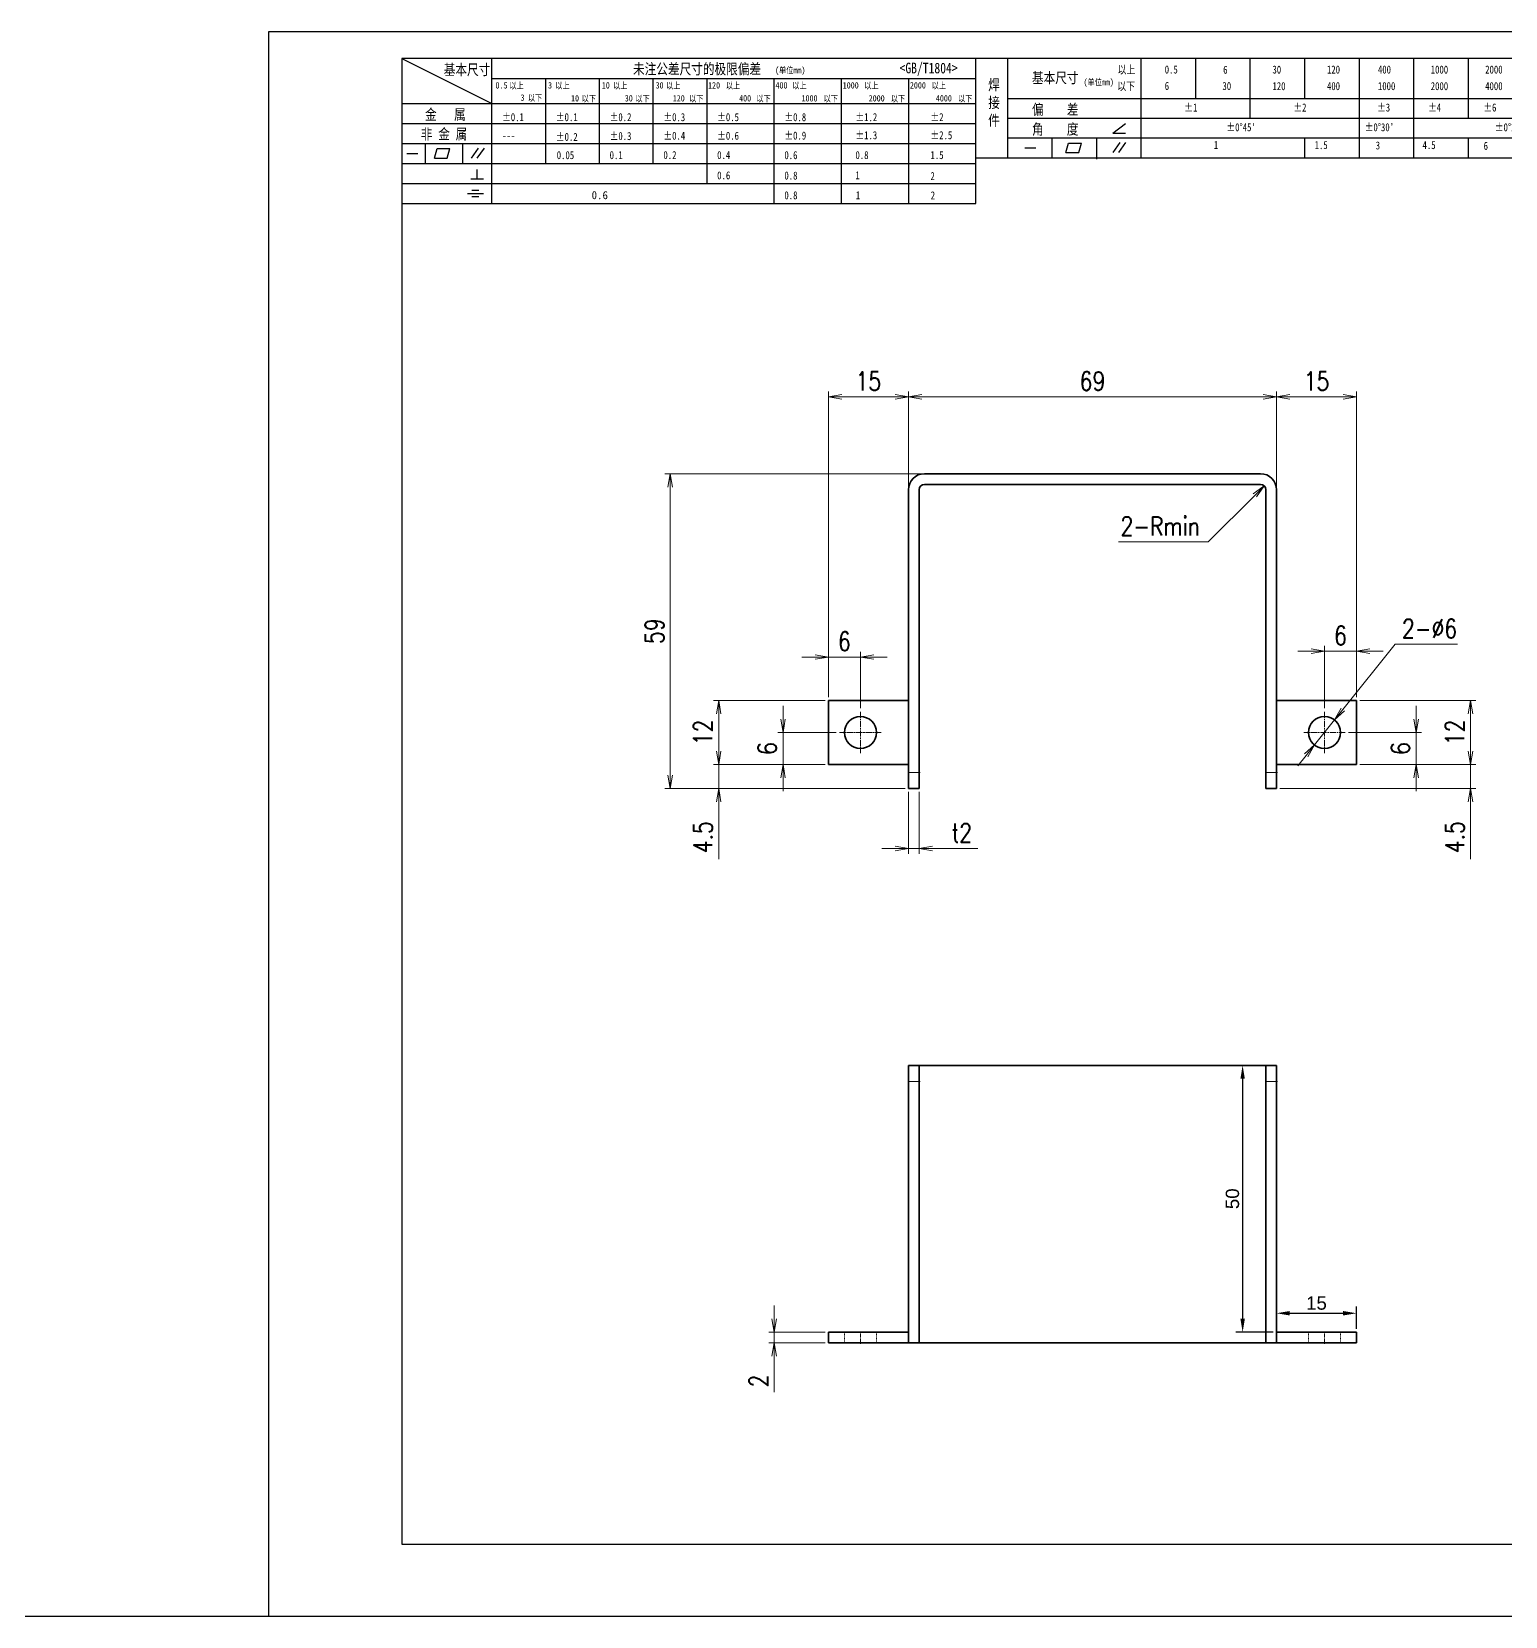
# Model space of a CAD drawing. Header units: millimetres. Extents: x 1201 to 11615, y -7347 to 2683.
# Drawn here: x 7641.6 to 7917.9, y -3109.3 to -2812.3 of the extents above; entities that cross this region are included whole.
import ezdxf

# ---------------------------------------------------------------- set-up
doc = ezdxf.new("R2010")
doc.units = ezdxf.units.MM
doc.linetypes.add('AM_ISO02W050x2', pattern=[3.75, 3, -0.75])
doc.linetypes.add('AM_ISO08W050x2', pattern=[9, 6, -0.75, 1.5, -0.75])
for name, color, linetype, lineweight in [('CENTER', 2, 'AM_ISO08W050x2', 15), ('DIM', 3, 'Continuous', 20), ('DRAWING', 7, 'Continuous', 35), ('HIDDEN', 1, 'AM_ISO02W050x2', 18), ('图框', 7, 'Continuous', 15)]:
    doc.layers.add(name, color=color, linetype=linetype, lineweight=lineweight)
doc.layers.add('图\\M+19E79\\M+195B6\\M+18E9A', color=7, linetype='Continuous')
doc.styles.add('DIM', font='romans.shx', dxfattribs={"width": 0.8, "bigfont": 'bigfont.shx'})
doc.styles.get("Standard").update_dxf_attribs({"font": 'arial.ttf'})
doc.styles.add('国标', font='simfang.ttf', dxfattribs={"width": 0.8})
doc.dimstyles.new('ISO-25', dxfattribs={"dimtxt": 2.5, "dimasz": 2.5, "dimexe": 1.25, "dimexo": 0.625, "dimtad": 1, "dimtxsty": 'Standard', "dimcen": 2.5, "dimadec": 0, "dimazin": 0, "dimtfac": 1, "dimtmove": 0, "dimatfit": 3, "dimfxl": 0, "dimarcsym": 0})
doc.dimstyles.new('YH 1-1$0', dxfattribs={"dimtxt": 3.5, "dimasz": 2.5, "dimexe": 1, "dimexo": 0.625, "dimgap": 1.2, "dimtad": 1, "dimzin": 9, "dimdsep": 46, "dimtxsty": 'DIM', "dimblk": 'OPEN', "dimcen": 0, "dimclrd": 8, "dimclre": 8, "dimclrt": 2, "dimazin": 2, "dimtfac": 0.5, "dimtmove": 0, "dimatfit": 3, "dimldrblk": 'OPEN', "dimfxl": 0, "dimtolj": 1, "dimlwd": 13, "dimlwe": 13, "dimarcsym": 0})
doc.dimstyles.new('YH 1-1$3', dxfattribs={"dimtxt": 3.5, "dimasz": 2.5, "dimexe": 1, "dimexo": 0.625, "dimgap": 1.2, "dimtad": 1, "dimtoh": 1, "dimzin": 9, "dimdsep": 46, "dimtxsty": 'DIM', "dimblk": 'OPEN', "dimcen": 0, "dimclrd": 8, "dimclre": 8, "dimclrt": 2, "dimazin": 2, "dimtfac": 0.5, "dimtmove": 0, "dimatfit": 3, "dimldrblk": 'OPEN', "dimfxl": 0, "dimtolj": 1, "dimlwd": 13, "dimlwe": 13, "dimarcsym": 0})
doc.dimstyles.new('YH 1-1$4', dxfattribs={"dimtxt": 3.5, "dimasz": 2.5, "dimexe": 1, "dimexo": 0.625, "dimgap": 1.2, "dimtad": 1, "dimtoh": 1, "dimzin": 9, "dimdsep": 46, "dimtxsty": 'DIM', "dimblk": 'OPEN', "dimcen": 0, "dimclrd": 8, "dimclre": 8, "dimclrt": 2, "dimazin": 2, "dimtfac": 0.5, "dimtmove": 0, "dimatfit": 3, "dimldrblk": 'OPEN', "dimfxl": 0, "dimtolj": 1, "dimlwd": 13, "dimlwe": 13, "dimarcsym": 0})

# ---------------------------------------------------------------- blocks, each defined once
blk = doc.blocks.new('GZDEH零件A3图框V01版')
at = {"layer": 'Defpoints', "linetype": 'Continuous'}
for p, q in [((2857.49, -1549.46), (2857.49, -1846.46)), ((3277.49, -1549.46), (2857.49, -1549.46)), ((2857.49, -1846.46), (3277.49, -1846.46))]:
    blk.add_line(p, q, dxfattribs=at)
at = {"layer": '图\\M+19E79\\M+195B6\\M+18E9A', "linetype": 'Continuous', "lineweight": 30}
for p, q in [((2882.49, -1554.46), (2882.49, -1832.96)), ((3272.49, -1554.46), (2882.49, -1554.46)), ((2882.49, -1832.96), (3272.49, -1832.96))]:
    blk.add_line(p, q, dxfattribs=at)
at = {"layer": '图\\M+19E79\\M+195B6\\M+18E9A', "color": 9}
for p, q in [((2882.49, -1554.46), (2899.37, -1562.92)), ((2899.37, -1581.67), (2899.37, -1554.46)), ((2990.09, -1581.67), (2990.09, -1554.46)), ((2996.09, -1573.08), (2996.09, -1554.46)), ((3021.09, -1561.98), (3021.09, -1554.46)), ((3031.31, -1561.98), (3031.31, -1554.46)), ((3041.53, -1561.98), (3041.53, -1554.46)), ((3051.75, -1561.98), (3051.75, -1554.46)), ((3061.98, -1561.98), (3061.98, -1554.46)), ((3072.2, -1561.98), (3072.2, -1554.46)), ((3082.42, -1561.98), (3082.42, -1554.46)), ((2899.37, -1558.24), (2990.09, -1558.24)), ((2909.45, -1574.17), (2909.45, -1558.24)), ((2919.53, -1574.17), (2919.53, -1558.24)), ((2929.61, -1574.17), (2929.61, -1558.24)), ((2939.69, -1577.92), (2939.69, -1558.24)), ((2952.29, -1581.67), (2952.29, -1558.24)), ((2964.89, -1581.67), (2964.89, -1558.24)), ((2977.49, -1581.67), (2977.49, -1558.24)), ((2996.09, -1561.98), (3113.09, -1561.98)), ((3021.09, -1573.08), (3021.09, -1561.98)), ((3041.53, -1565.68), (3041.53, -1561.98)), ((3061.98, -1573.08), (3061.98, -1561.98)), ((3072.2, -1573.08), (3072.2, -1561.98)), ((3082.42, -1565.68), (3082.42, -1561.98)), ((2882.49, -1562.92), (2990.09, -1562.92)), ((2882.49, -1566.67), (2990.09, -1566.67)), ((2996.09, -1565.68), (3113.09, -1565.68)), ((3015.75, -1568.51), (3018.15, -1566.66)), ((2882.49, -1570.42), (2990.09, -1570.42)), ((2886.92, -1574.12), (2886.92, -1570.42)), ((2893.91, -1574.12), (2893.91, -1570.42)), ((2996.09, -1569.38), (3113.09, -1569.38)), ((3004.42, -1573.08), (3004.42, -1569.38)), ((3006.97, -1572.12), (3007.45, -1570.33)), ((3007.45, -1570.33), (3009.86, -1570.33)), ((3009.39, -1572.12), (3009.86, -1570.33)), ((3012.75, -1573.08), (3012.75, -1569.38)), ((3015.75, -1568.51), (3018.15, -1568.51)), ((3015.81, -1572.12), (3017.15, -1570.26)), ((3016.89, -1572.12), (3018.23, -1570.26)), ((3051.75, -1573.08), (3051.75, -1569.38)), ((3082.42, -1573.08), (3082.42, -1569.48)), ((2883.43, -1572.27), (2885.49, -1572.27)), ((2888.59, -1573.16), (2889.07, -1571.37)), ((2888.59, -1573.16), (2891, -1573.16)), ((2889.07, -1571.37), (2891.48, -1571.37)), ((2891, -1573.16), (2891.48, -1571.37)), ((2895.52, -1573.16), (2896.85, -1571.3)), ((2896.6, -1573.16), (2897.94, -1571.3)), ((2990.09, -1573.08), (3113.09, -1573.08)), ((2999.26, -1571.23), (3001.32, -1571.23)), ((3006.97, -1572.12), (3009.39, -1572.12)), ((3012.75, -1573.33), (3012.75, -1573.08)), ((2882.49, -1574.17), (2990.09, -1574.17)), ((2895.42, -1577.05), (2897.81, -1577.05)), ((2896.58, -1577.05), (2896.58, -1575.28)), ((2882.49, -1577.92), (2990.09, -1577.92)), ((2894.79, -1579.77), (2897.77, -1579.77)), ((2895.57, -1579.17), (2896.92, -1579.17)), ((2882.49, -1581.67), (2990.09, -1581.67)), ((2895.57, -1580.37), (2896.93, -1580.37))]:
    blk.add_line(p, q, dxfattribs=at)
at = {"layer": '图\\M+19E79\\M+195B6\\M+18E9A', "color": 9, "style": '国标', "width": 0.8}
for s, height, p in [('基本尺寸', 2, (2890.33, -1557.58)), ('未注公差尺寸的极限偏差', 2, (2925.81, -1557.44)), ('<GB/T1804>', 2, (2975.78, -1557.27)), ('以上', 1.5, (3016.64, -1557.33)), ('0.5', 1.5, (3025.49, -1557.3)), ('6', 1.5, (3036.45, -1557.34)), ('30', 1.5, (3045.69, -1557.31)), ('120', 1.5, (3055.91, -1557.31)), ('400', 1.5, (3065.46, -1557.31)), ('1000', 1.5, (3075.36, -1557.31)), ('2000', 1.5, (3085.57, -1557.31)), ('30', 1.2, (2930.04, -1560.11)), ('基本尺寸', 2, (3000.6, -1559.1)), ('以下', 1.5, (3016.58, -1560.43)), ('6', 1.5, (3025.49, -1560.38)), ('30', 1.5, (3036.31, -1560.39)), ('120', 1.5, (3045.69, -1560.41)), ('400', 1.5, (3055.91, -1560.41)), ('1000', 1.5, (3065.46, -1560.41)), ('2000', 1.5, (3075.36, -1560.41)), ('4000', 1.5, (3085.57, -1560.41)), ('金   属', 2, (2886.82, -1565.98)), ('±0.1', 1.5, (2901.27, -1566.23)), ('±0.1', 1.5, (2911.35, -1566.23)), ('±0.2', 1.5, (2921.43, -1566.23)), ('±0.3', 1.5, (2931.51, -1566.23)), ('±0.5', 1.5, (2941.59, -1566.23)), ('±0.8', 1.5, (2954.19, -1566.23)), ('±1.2', 1.5, (2967.51, -1566.23)), ('±2', 1.5, (2981.58, -1566.23)), ('偏    差', 2, (3000.6, -1565.04)), ('±1', 1.5, (3029.16, -1564.42)), ('±2', 1.5, (3049.61, -1564.42)), ('±3', 1.5, (3065.3, -1564.42)), ('±4', 1.5, (3074.85, -1564.42)), ('±6', 1.5, (3085.22, -1564.42)), ('非 金 属', 2, (2886.02, -1569.65)), ('±0.3', 1.5, (2921.43, -1569.77)), ('±0.4', 1.5, (2931.51, -1569.71)), ('±0.6', 1.5, (2941.59, -1569.71)), ('±0.9', 1.5, (2954.19, -1569.68)), ('±1.3', 1.5, (2967.51, -1569.62)), ('±2.5', 1.5, (2981.58, -1569.61)), ('角    度', 2, (3000.6, -1568.74)), ("±0%%D45'", 1.5, (3037.06, -1568.12)), ("±0%%D30'", 1.5, (3062.98, -1568.12)), ("±0%%D20'", 1.5, (3087.38, -1568.12)), ('---', 1.5, (2901.27, -1569.65)), ('±0.2', 1.5, (2911.35, -1569.92)), ('1', 1.5, (3034.69, -1571.43)), ('1.5', 1.5, (3053.59, -1571.46)), ('3', 1.5, (3065.05, -1571.53)), ('4.5', 1.5, (3073.82, -1571.46)), ('6', 1.5, (3085.28, -1571.6)), ('0.1', 1.5, (2921.43, -1573.34)), ('0.2', 1.5, (2931.51, -1573.33)), ('0.4', 1.5, (2941.59, -1573.33)), ('0.6', 1.5, (2954.19, -1573.35)), ('0.8', 1.5, (2967.51, -1573.33)), ('1.5', 1.5, (2981.58, -1573.34)), ('0.6', 1.5, (2941.59, -1577.14)), ('0.8', 1.5, (2954.19, -1577.17)), ('1', 1.5, (2967.51, -1577.12)), ('2', 1.5, (2981.58, -1577.26)), ('0.8', 1.5, (2954.19, -1580.87)), ('1', 1.5, (2967.59, -1580.86)), ('2', 1.5, (2981.62, -1580.89))]:
    blk.add_text(s, height=height, dxfattribs=at).set_placement(p)
at = {"layer": '图\\M+19E79\\M+195B6\\M+18E9A', "color": 9, "lineweight": 15, "style": '国标', "width": 0.8}
for s, p in [('(单位mm)', (2952.44, -1557.27)), ('0.5', (2900.03, -1560.11)), ('以上', (2902.64, -1560.16)), ('3', (2909.88, -1560.11)), ('以上', (2911.25, -1560.16)), ('10', (2919.96, -1560.11)), ('以上', (2922.09, -1560.16)), ('以上', (2932.02, -1560.16)), ('120', (2939.88, -1560.11)), ('以上', (2943.21, -1560.16)), ('400', (2952.52, -1560.11)), ('以上', (2955.68, -1560.16)), ('1000', (2965.12, -1560.11)), ('以上', (2969.16, -1560.16)), ('2000', (2977.72, -1560.11)), ('以上', (2981.8, -1560.16)), ('(单位mm)', (3010.27, -1559.51)), ('3', (2904.73, -1562.41)), ('以下', (2906.1, -1562.46)), ('10', (2914.19, -1562.54)), ('以下', (2916.18, -1562.59)), ('30', (2924.27, -1562.54)), ('以下', (2926.26, -1562.59)), ('120', (2933.26, -1562.54)), ('以下', (2936.34, -1562.59)), ('400', (2945.7, -1562.54)), ('以下', (2948.94, -1562.59)), ('1000', (2957.41, -1562.54)), ('以下', (2961.54, -1562.59)), ('2000', (2969.99, -1562.54)), ('以下', (2974.14, -1562.59)), ('4000', (2982.59, -1562.54)), ('以下', (2986.74, -1562.59))]:
    blk.add_text(s, height=1.2, dxfattribs=at).set_placement(p)
at = {"layer": '图\\M+19E79\\M+195B6\\M+18E9A', "color": 9, "lineweight": 13, "style": '国标'}
blk.add_text('0.6', height=1.5, dxfattribs=at).set_placement((2918.05, -1580.85))
at = {"layer": '图\\M+19E79\\M+195B6\\M+18E9A', "color": 9, "insert": (2992.39, -1558.41), "char_height": 2, "width": 3.1877, "attachment_point": 1, "style": '国标'}
blk.add_mtext('焊\\P接\\P件', dxfattribs=at)
at = {"layer": '图\\M+19E79\\M+195B6\\M+18E9A', "color": 9, "insert": (2911.51, -1573.37), "char_height": 1.5, "attachment_point": 7, "style": '国标'}
blk.add_mtext_dynamic_manual_height_columns('0.05', width=5.1982, gutter_width=12.5, heights=[0], dxfattribs=at)
blk = doc.blocks.new('_Open')
at = {"color": 0, "linetype": 'ByBlock', "lineweight": -2}
for p, q in [((-1, 0.17), (0, 0)), ((-1, -0.17), (0, 0)), ((0, 0), (-1, 0))]:
    blk.add_line(p, q, dxfattribs=at)
blk = doc.blocks.new('*D665')
at = {"layer": 'Defpoints', "color": 0, "ltscale": 2, "transparency": 16777216}
for p in [(7805.96, -2880.79), (7805.96, -2898.2), (7790.96, -2937.7)]:
    blk.add_point(p, dxfattribs=at)
at = {"layer": 'DIM', "color": 8, "lineweight": 13, "ltscale": 2, "transparency": 16777216}
for p, q in [((7790.96, -2937.07), (7790.96, -2879.79)), ((7793.46, -2880.79), (7803.46, -2880.79)), ((7805.96, -2897.57), (7805.96, -2879.79))]:
    blk.add_line(p, q, dxfattribs=at)
at = {"layer": 'DIM', "color": 8, "lineweight": 13, "ltscale": 2, "transparency": 16777216, "xscale": 2.5, "yscale": 2.5, "zscale": 2.5, "rotation": 180}
blk.add_blockref('_Open', (7790.96, -2880.79), dxfattribs=at)
at = {"layer": 'DIM', "color": 8, "lineweight": 13, "ltscale": 2, "transparency": 16777216, "xscale": 2.5, "yscale": 2.5, "zscale": 2.5}
blk.add_blockref('_Open', (7805.96, -2880.79), dxfattribs=at)
at = {"layer": 'DIM', "color": 2, "ltscale": 2, "transparency": 16777216, "insert": (7798.46, -2877.84), "char_height": 3.5, "attachment_point": 5, "style": 'DIM'}
blk.add_mtext('\\A1;15', dxfattribs=at)
blk = doc.blocks.new('*D666')
at = {"layer": 'Defpoints', "color": 0, "ltscale": 2, "transparency": 16777216}
for p in [(7874.96, -2880.79), (7805.96, -2898.2), (7874.96, -2898.2)]:
    blk.add_point(p, dxfattribs=at)
at = {"layer": 'DIM', "color": 8, "lineweight": 13, "ltscale": 2, "transparency": 16777216}
for p, q in [((7805.96, -2897.57), (7805.96, -2879.79)), ((7808.46, -2880.79), (7872.46, -2880.79)), ((7874.96, -2897.57), (7874.96, -2879.79))]:
    blk.add_line(p, q, dxfattribs=at)
at = {"layer": 'DIM', "color": 8, "lineweight": 13, "ltscale": 2, "transparency": 16777216, "xscale": 2.5, "yscale": 2.5, "zscale": 2.5, "rotation": 180}
blk.add_blockref('_Open', (7805.96, -2880.79), dxfattribs=at)
at = {"layer": 'DIM', "color": 8, "lineweight": 13, "ltscale": 2, "transparency": 16777216, "xscale": 2.5, "yscale": 2.5, "zscale": 2.5}
blk.add_blockref('_Open', (7874.96, -2880.79), dxfattribs=at)
at = {"layer": 'DIM', "color": 2, "ltscale": 2, "transparency": 16777216, "insert": (7840.46, -2877.84), "char_height": 3.5, "attachment_point": 5, "style": 'DIM'}
blk.add_mtext('\\A1;69', dxfattribs=at)
blk = doc.blocks.new('*D667')
at = {"layer": 'Defpoints', "color": 0, "ltscale": 2, "transparency": 16777216}
for p in [(7889.96, -2880.79), (7874.96, -2898.2), (7889.96, -2937.7)]:
    blk.add_point(p, dxfattribs=at)
at = {"layer": 'DIM', "color": 8, "lineweight": 13, "ltscale": 2, "transparency": 16777216}
for p, q in [((7874.96, -2897.57), (7874.96, -2879.79)), ((7877.46, -2880.79), (7887.46, -2880.79)), ((7889.96, -2937.07), (7889.96, -2879.79))]:
    blk.add_line(p, q, dxfattribs=at)
at = {"layer": 'DIM', "color": 8, "lineweight": 13, "ltscale": 2, "transparency": 16777216, "xscale": 2.5, "yscale": 2.5, "zscale": 2.5, "rotation": 180}
blk.add_blockref('_Open', (7874.96, -2880.79), dxfattribs=at)
at = {"layer": 'DIM', "color": 8, "lineweight": 13, "ltscale": 2, "transparency": 16777216, "xscale": 2.5, "yscale": 2.5, "zscale": 2.5}
blk.add_blockref('_Open', (7889.96, -2880.79), dxfattribs=at)
at = {"layer": 'DIM', "color": 2, "ltscale": 2, "transparency": 16777216, "insert": (7882.46, -2877.84), "char_height": 3.5, "attachment_point": 5, "style": 'DIM'}
blk.add_mtext('\\A1;15', dxfattribs=at)
blk = doc.blocks.new('*D668')
at = {"layer": 'Defpoints', "color": 0, "ltscale": 2, "transparency": 16777216}
for p in [(7790.96, -2937.7), (7770.39, -2949.7), (7790.96, -2949.7)]:
    blk.add_point(p, dxfattribs=at)
at = {"layer": 'DIM', "color": 8, "lineweight": 13, "ltscale": 2, "transparency": 16777216}
for p, q in [((7790.34, -2937.7), (7769.39, -2937.7)), ((7770.39, -2940.2), (7770.39, -2947.2)), ((7790.34, -2949.7), (7769.39, -2949.7))]:
    blk.add_line(p, q, dxfattribs=at)
at = {"layer": 'DIM', "color": 8, "lineweight": 13, "ltscale": 2, "transparency": 16777216, "xscale": 2.5, "yscale": 2.5, "zscale": 2.5}
for p, rotation in [((7770.39, -2937.7), 90), ((7770.39, -2949.7), 270)]:
    blk.add_blockref('_Open', p, dxfattribs=dict(at, rotation=rotation))
at = {"layer": 'DIM', "color": 2, "ltscale": 2, "transparency": 16777216, "insert": (7767.44, -2943.7), "char_height": 3.5, "attachment_point": 5, "rotation": 90, "style": 'DIM'}
blk.add_mtext('\\A1;12', dxfattribs=at)
blk = doc.blocks.new('*D669')
at = {"layer": 'Defpoints', "color": 0, "ltscale": 2, "transparency": 16777216}
for p in [(7790.96, -2949.7), (7770.39, -2954.2), (7805.96, -2954.2)]:
    blk.add_point(p, dxfattribs=at)
at = {"layer": 'DIM', "color": 8, "lineweight": 13, "ltscale": 2, "transparency": 16777216}
for p, q in [((7770.39, -2947.2), (7770.39, -2944.7)), ((7790.34, -2949.7), (7769.39, -2949.7)), ((7770.39, -2949.7), (7770.39, -2954.2)), ((7805.34, -2954.2), (7769.39, -2954.2)), ((7770.39, -2956.7), (7770.39, -2967.46))]:
    blk.add_line(p, q, dxfattribs=at)
at = {"layer": 'DIM', "color": 8, "lineweight": 13, "ltscale": 2, "transparency": 16777216, "xscale": 2.5, "yscale": 2.5, "zscale": 2.5}
for p, rotation in [((7770.39, -2949.7), 270), ((7770.39, -2954.2), 90)]:
    blk.add_blockref('_Open', p, dxfattribs=dict(at, rotation=rotation))
at = {"layer": 'DIM', "color": 2, "ltscale": 2, "transparency": 16777216, "insert": (7767.44, -2963.33), "char_height": 3.5, "attachment_point": 5, "rotation": 90, "style": 'DIM'}
blk.add_mtext('\\A1;4.5', dxfattribs=at)
blk = doc.blocks.new('*D670')
at = {"layer": 'Defpoints', "color": 0, "ltscale": 2, "transparency": 16777216}
for p in [(7793.06, -2943.7), (7782.45, -2949.7), (7790.96, -2949.7)]:
    blk.add_point(p, dxfattribs=at)
at = {"layer": 'DIM', "color": 8, "lineweight": 13, "ltscale": 2, "transparency": 16777216}
for p, q in [((7782.45, -2941.2), (7782.45, -2938.7)), ((7792.44, -2943.7), (7781.45, -2943.7)), ((7782.45, -2943.7), (7782.45, -2949.7)), ((7790.34, -2949.7), (7781.45, -2949.7)), ((7782.45, -2952.2), (7782.45, -2954.7))]:
    blk.add_line(p, q, dxfattribs=at)
at = {"layer": 'DIM', "color": 8, "lineweight": 13, "ltscale": 2, "transparency": 16777216, "xscale": 2.5, "yscale": 2.5, "zscale": 2.5}
for p, rotation in [((7782.45, -2943.7), 270), ((7782.45, -2949.7), 90)]:
    blk.add_blockref('_Open', p, dxfattribs=dict(at, rotation=rotation))
at = {"layer": 'DIM', "color": 2, "ltscale": 2, "transparency": 16777216, "insert": (7779.5, -2946.7), "char_height": 3.5, "attachment_point": 5, "rotation": 90, "style": 'DIM'}
blk.add_mtext('\\A1;6', dxfattribs=at)
blk = doc.blocks.new('*D671')
at = {"layer": 'Defpoints', "color": 0, "ltscale": 2, "transparency": 16777216}
for p in [(7889.96, -2949.7), (7874.96, -2954.2), (7911.33, -2954.2)]:
    blk.add_point(p, dxfattribs=at)
at = {"layer": 'DIM', "color": 8, "lineweight": 13, "ltscale": 2, "transparency": 16777216}
for p, q in [((7911.33, -2947.2), (7911.33, -2944.7)), ((7890.59, -2949.7), (7912.33, -2949.7)), ((7911.33, -2949.7), (7911.33, -2954.2)), ((7875.59, -2954.2), (7912.33, -2954.2)), ((7911.33, -2956.7), (7911.33, -2967.46))]:
    blk.add_line(p, q, dxfattribs=at)
at = {"layer": 'DIM', "color": 8, "lineweight": 13, "ltscale": 2, "transparency": 16777216, "xscale": 2.5, "yscale": 2.5, "zscale": 2.5}
for p, rotation in [((7911.33, -2949.7), 270), ((7911.33, -2954.2), 90)]:
    blk.add_blockref('_Open', p, dxfattribs=dict(at, rotation=rotation))
at = {"layer": 'DIM', "color": 2, "ltscale": 2, "transparency": 16777216, "insert": (7908.38, -2963.33), "char_height": 3.5, "attachment_point": 5, "rotation": 90, "style": 'DIM'}
blk.add_mtext('\\A1;4.5', dxfattribs=at)
blk = doc.blocks.new('*D672')
at = {"layer": 'Defpoints', "color": 0, "ltscale": 2, "transparency": 16777216}
for p in [(7887.86, -2943.7), (7889.96, -2949.7), (7901.15, -2949.7)]:
    blk.add_point(p, dxfattribs=at)
at = {"layer": 'DIM', "color": 8, "lineweight": 13, "ltscale": 2, "transparency": 16777216}
for p, q in [((7901.15, -2941.2), (7901.15, -2938.7)), ((7888.49, -2943.7), (7902.15, -2943.7)), ((7901.15, -2943.7), (7901.15, -2949.7)), ((7890.59, -2949.7), (7902.15, -2949.7)), ((7901.15, -2952.2), (7901.15, -2954.7))]:
    blk.add_line(p, q, dxfattribs=at)
at = {"layer": 'DIM', "color": 8, "lineweight": 13, "ltscale": 2, "transparency": 16777216, "xscale": 2.5, "yscale": 2.5, "zscale": 2.5}
for p, rotation in [((7901.15, -2943.7), 270), ((7901.15, -2949.7), 90)]:
    blk.add_blockref('_Open', p, dxfattribs=dict(at, rotation=rotation))
at = {"layer": 'DIM', "color": 2, "ltscale": 2, "transparency": 16777216, "insert": (7898.2, -2946.7), "char_height": 3.5, "attachment_point": 5, "rotation": 90, "style": 'DIM'}
blk.add_mtext('\\A1;6', dxfattribs=at)
blk = doc.blocks.new('*D673')
at = {"layer": 'Defpoints', "color": 0, "ltscale": 2, "transparency": 16777216}
for p in [(7889.96, -2937.7), (7911.33, -2937.7), (7889.96, -2949.7)]:
    blk.add_point(p, dxfattribs=at)
at = {"layer": 'DIM', "color": 8, "lineweight": 13, "ltscale": 2, "transparency": 16777216}
for p, q in [((7890.59, -2937.7), (7912.33, -2937.7)), ((7911.33, -2947.2), (7911.33, -2940.2)), ((7890.59, -2949.7), (7912.33, -2949.7))]:
    blk.add_line(p, q, dxfattribs=at)
at = {"layer": 'DIM', "color": 8, "lineweight": 13, "ltscale": 2, "transparency": 16777216, "xscale": 2.5, "yscale": 2.5, "zscale": 2.5}
for p, rotation in [((7911.33, -2937.7), 90), ((7911.33, -2949.7), 270)]:
    blk.add_blockref('_Open', p, dxfattribs=dict(at, rotation=rotation))
at = {"layer": 'DIM', "color": 2, "ltscale": 2, "transparency": 16777216, "insert": (7908.38, -2943.7), "char_height": 3.5, "attachment_point": 5, "rotation": 90, "style": 'DIM'}
blk.add_mtext('\\A1;12', dxfattribs=at)
blk = doc.blocks.new('*D674')
at = {"layer": 'Defpoints', "color": 0, "ltscale": 2, "transparency": 16777216}
for p in [(7871.96, -2898.2), (7872.67, -2897.49)]:
    blk.add_point(p, dxfattribs=at)
at = {"layer": 'DIM', "color": 8, "lineweight": 13, "ltscale": 2, "transparency": 16777216}
for p, q in [((7862.15, -2907.97), (7870.9, -2899.25)), ((7845.35, -2907.97), (7862.15, -2907.97))]:
    blk.add_line(p, q, dxfattribs=at)
at = {"layer": 'DIM', "color": 8, "lineweight": 13, "ltscale": 2, "transparency": 16777216, "xscale": 2.5, "yscale": 2.5, "zscale": 2.5, "rotation": 44.88212914245292}
blk.add_blockref('_Open', (7872.67, -2897.49), dxfattribs=at)
at = {"layer": 'DIM', "color": 2, "ltscale": 2, "transparency": 16777216, "insert": (7853.15, -2905.02), "char_height": 3.5, "attachment_point": 5, "style": 'DIM'}
blk.add_mtext('\\A1;{\\Fromans,bigfont|c134;2-Rmin}', dxfattribs=at)
blk = doc.blocks.new('*D675')
at = {"layer": 'Defpoints', "color": 0, "ltscale": 2, "transparency": 16777216}
for p in [(7885.84, -2941.35), (7882.09, -2946.04)]:
    blk.add_point(p, dxfattribs=at)
at = {"layer": 'DIM', "color": 8, "lineweight": 13, "ltscale": 2, "transparency": 16777216}
for p, q in [((7897.19, -2927.17), (7887.4, -2939.4)), ((7908.92, -2927.17), (7897.19, -2927.17)), ((7882.09, -2946.04), (7885.84, -2941.35)), ((7880.52, -2947.99), (7878.96, -2949.94))]:
    blk.add_line(p, q, dxfattribs=at)
at = {"layer": 'DIM', "color": 8, "lineweight": 13, "ltscale": 2, "transparency": 16777216, "xscale": 2.5, "yscale": 2.5, "zscale": 2.5}
for p, rotation in [((7885.84, -2941.35), 231.3263742195545), ((7882.09, -2946.04), 51.32637421955442)]:
    blk.add_blockref('_Open', p, dxfattribs=dict(at, rotation=rotation))
at = {"layer": 'DIM', "color": 2, "ltscale": 2, "transparency": 16777216, "insert": (7903.66, -2924.22), "char_height": 3.5, "attachment_point": 5, "style": 'DIM'}
blk.add_mtext('\\A1;2-%%c6', dxfattribs=at)
blk = doc.blocks.new('*D676')
at = {"layer": 'Defpoints', "color": 0, "ltscale": 2, "transparency": 16777216}
for p in [(7790.96, -2929.56), (7790.96, -2937.7), (7796.96, -2939.8)]:
    blk.add_point(p, dxfattribs=at)
at = {"layer": 'DIM', "color": 8, "lineweight": 13, "ltscale": 2, "transparency": 16777216}
for p, q in [((7788.46, -2929.56), (7785.96, -2929.56)), ((7790.96, -2937.07), (7790.96, -2928.56)), ((7796.96, -2929.56), (7790.96, -2929.56)), ((7796.96, -2939.17), (7796.96, -2928.56)), ((7799.46, -2929.56), (7801.96, -2929.56))]:
    blk.add_line(p, q, dxfattribs=at)
at = {"layer": 'DIM', "color": 8, "lineweight": 13, "ltscale": 2, "transparency": 16777216, "xscale": 2.5, "yscale": 2.5, "zscale": 2.5}
blk.add_blockref('_Open', (7790.96, -2929.56), dxfattribs=at)
at = {"layer": 'DIM', "color": 8, "lineweight": 13, "ltscale": 2, "transparency": 16777216, "xscale": 2.5, "yscale": 2.5, "zscale": 2.5, "rotation": 180}
blk.add_blockref('_Open', (7796.96, -2929.56), dxfattribs=at)
at = {"layer": 'DIM', "color": 2, "ltscale": 2, "transparency": 16777216, "insert": (7793.96, -2926.61), "char_height": 3.5, "attachment_point": 5, "style": 'DIM'}
blk.add_mtext('\\A1;6', dxfattribs=at)
blk = doc.blocks.new('*D677')
at = {"layer": 'Defpoints', "color": 0, "ltscale": 2, "transparency": 16777216}
for p in [(7761.31, -2895.2), (7808.96, -2895.2), (7805.96, -2954.2)]:
    blk.add_point(p, dxfattribs=at)
at = {"layer": 'DIM', "color": 8, "lineweight": 13, "ltscale": 2, "transparency": 16777216}
for p, q in [((7808.34, -2895.2), (7760.31, -2895.2)), ((7761.31, -2951.7), (7761.31, -2897.7)), ((7805.34, -2954.2), (7760.31, -2954.2))]:
    blk.add_line(p, q, dxfattribs=at)
at = {"layer": 'DIM', "color": 8, "lineweight": 13, "ltscale": 2, "transparency": 16777216, "xscale": 2.5, "yscale": 2.5, "zscale": 2.5}
for p, rotation in [((7761.31, -2895.2), 90), ((7761.31, -2954.2), 270)]:
    blk.add_blockref('_Open', p, dxfattribs=dict(at, rotation=rotation))
at = {"layer": 'DIM', "color": 2, "ltscale": 2, "transparency": 16777216, "insert": (7758.36, -2924.7), "char_height": 3.5, "attachment_point": 5, "rotation": 90, "style": 'DIM'}
blk.add_mtext('\\A1;59', dxfattribs=at)
blk = doc.blocks.new('*D678')
at = {"layer": 'Defpoints', "color": 0, "ltscale": 2, "transparency": 16777216}
for p in [(7805.96, -2954.2), (7807.96, -2954.2), (7807.96, -2965.45)]:
    blk.add_point(p, dxfattribs=at)
at = {"layer": 'DIM', "color": 8, "lineweight": 13, "ltscale": 2, "transparency": 16777216}
for p, q in [((7805.96, -2954.82), (7805.96, -2966.45)), ((7807.96, -2954.82), (7807.96, -2966.45)), ((7803.46, -2965.45), (7800.96, -2965.45)), ((7805.96, -2965.45), (7807.96, -2965.45)), ((7810.46, -2965.45), (7818.96, -2965.45))]:
    blk.add_line(p, q, dxfattribs=at)
at = {"layer": 'DIM', "color": 8, "lineweight": 13, "ltscale": 2, "transparency": 16777216, "xscale": 2.5, "yscale": 2.5, "zscale": 2.5}
blk.add_blockref('_Open', (7805.96, -2965.45), dxfattribs=at)
at = {"layer": 'DIM', "color": 8, "lineweight": 13, "ltscale": 2, "transparency": 16777216, "xscale": 2.5, "yscale": 2.5, "zscale": 2.5, "rotation": 180}
blk.add_blockref('_Open', (7807.96, -2965.45), dxfattribs=at)
at = {"layer": 'DIM', "color": 2, "ltscale": 2, "transparency": 16777216, "insert": (7815.96, -2962.5), "char_height": 3.5, "attachment_point": 5, "style": 'DIM'}
blk.add_mtext('\\A1;t2', dxfattribs=at)
blk = doc.blocks.new('*D679')
at = {"layer": 'Defpoints', "color": 0, "ltscale": 2, "transparency": 16777216}
for p in [(7889.96, -2928.46), (7883.96, -2939.8), (7889.96, -2937.7)]:
    blk.add_point(p, dxfattribs=at)
at = {"layer": 'DIM', "color": 8, "lineweight": 13, "ltscale": 2, "transparency": 16777216}
for p, q in [((7883.96, -2939.17), (7883.96, -2927.46)), ((7889.96, -2937.07), (7889.96, -2927.46)), ((7881.46, -2928.46), (7878.96, -2928.46)), ((7883.96, -2928.46), (7889.96, -2928.46)), ((7892.46, -2928.46), (7894.96, -2928.46))]:
    blk.add_line(p, q, dxfattribs=at)
at = {"layer": 'DIM', "color": 8, "lineweight": 13, "ltscale": 2, "transparency": 16777216, "xscale": 2.5, "yscale": 2.5, "zscale": 2.5}
blk.add_blockref('_Open', (7883.96, -2928.46), dxfattribs=at)
at = {"layer": 'DIM', "color": 8, "lineweight": 13, "ltscale": 2, "transparency": 16777216, "xscale": 2.5, "yscale": 2.5, "zscale": 2.5, "rotation": 180}
blk.add_blockref('_Open', (7889.96, -2928.46), dxfattribs=at)
at = {"layer": 'DIM', "color": 2, "ltscale": 2, "transparency": 16777216, "insert": (7886.96, -2925.51), "char_height": 3.5, "attachment_point": 5, "style": 'DIM'}
blk.add_mtext('\\A1;6', dxfattribs=at)
blk = doc.blocks.new('*D681')
at = {"layer": 'Defpoints', "color": 0, "ltscale": 2, "transparency": 16777216}
for p in [(7790.96, -3056.09), (7780.8, -3058.09), (7790.96, -3058.09)]:
    blk.add_point(p, dxfattribs=at)
at = {"layer": 'DIM', "color": 8, "lineweight": 13, "ltscale": 2, "transparency": 16777216}
for p, q in [((7780.8, -3053.59), (7780.8, -3051.09)), ((7790.34, -3056.09), (7779.8, -3056.09)), ((7780.8, -3056.09), (7780.8, -3058.09)), ((7790.34, -3058.09), (7779.8, -3058.09)), ((7780.8, -3060.59), (7780.8, -3067.36))]:
    blk.add_line(p, q, dxfattribs=at)
at = {"layer": 'DIM', "color": 8, "lineweight": 13, "ltscale": 2, "transparency": 16777216, "xscale": 2.5, "yscale": 2.5, "zscale": 2.5}
for p, rotation in [((7780.8, -3056.09), 270), ((7780.8, -3058.09), 90)]:
    blk.add_blockref('_Open', p, dxfattribs=dict(at, rotation=rotation))
at = {"layer": 'DIM', "color": 2, "ltscale": 2, "transparency": 16777216, "insert": (7777.85, -3065.23), "char_height": 3.5, "attachment_point": 5, "rotation": 90, "style": 'DIM'}
blk.add_mtext('\\A1;2', dxfattribs=at)
blk = doc.blocks.new('*D691')
at = {"layer": 'Defpoints', "color": 0, "transparency": 16777216}
for p in [(7874.96, -3006.09), (7868.61, -3056.09), (7874.96, -3056.09)]:
    blk.add_point(p, dxfattribs=at)
at = {"layer": 'DIM', "color": 0, "lineweight": -2, "transparency": 16777216}
for p, q in [((7874.34, -3006.09), (7867.36, -3006.09)), ((7868.61, -3008.59), (7868.61, -3053.59)), ((7874.34, -3056.09), (7867.36, -3056.09))]:
    blk.add_line(p, q, dxfattribs=at)
at = {"layer": 'DIM', "color": 0, "transparency": 16777216}
for points in [[(7868.2, -3008.59), (7869.03, -3008.59), (7868.61, -3006.09)], [(7868.2, -3053.59), (7869.03, -3053.59), (7868.61, -3056.09)]]:
    blk.add_solid(points, dxfattribs=at)
at = {"layer": 'DIM', "color": 0, "transparency": 16777216, "insert": (7866.71, -3031.09), "char_height": 2.5, "attachment_point": 5, "rotation": 90}
blk.add_mtext('50', dxfattribs=at)
blk = doc.blocks.new('*D692')
at = {"layer": 'Defpoints', "color": 0, "transparency": 16777216}
for p in [(7889.96, -3052.55), (7874.96, -3056.09), (7889.96, -3056.09)]:
    blk.add_point(p, dxfattribs=at)
at = {"layer": 'DIM', "color": 0, "lineweight": -2, "transparency": 16777216}
for p, q in [((7874.96, -3055.47), (7874.96, -3051.3)), ((7877.46, -3052.55), (7887.46, -3052.55)), ((7889.96, -3055.47), (7889.96, -3051.3))]:
    blk.add_line(p, q, dxfattribs=at)
at = {"layer": 'DIM', "color": 0, "transparency": 16777216}
for points in [[(7877.46, -3052.13), (7877.46, -3052.97), (7874.96, -3052.55)], [(7887.46, -3052.13), (7887.46, -3052.97), (7889.96, -3052.55)]]:
    blk.add_solid(points, dxfattribs=at)
at = {"layer": 'DIM', "color": 0, "transparency": 16777216, "insert": (7882.46, -3050.65), "char_height": 2.5, "attachment_point": 5}
blk.add_mtext('15', dxfattribs=at)

msp = doc.modelspace()

# ---------------------------------------------------------------- linework, layer by layer
at = {"color": 7, "lineweight": 13, "ltscale": 0.05}
for p, q in [((7805.961, -2951.196), (7807.961, -2951.196)), ((7872.961, -2951.196), (7874.961, -2951.196)), ((7805.961, -3009.092), (7807.961, -3009.092)), ((7872.961, -3009.092), (7874.961, -3009.092))]:
    msp.add_line(p, q, dxfattribs=at)
msp.add_line((1201.092, -3109.349), (10120.957, -3109.349))
at = {"layer": 'CENTER', "ltscale": 0.195}
for p, q in [((7796.961, -2939.796), (7796.961, -2947.596)), ((7883.961, -2939.796), (7883.961, -2947.596)), ((7800.861, -2943.696), (7793.061, -2943.696)), ((7887.861, -2943.696), (7880.061, -2943.696))]:
    msp.add_line(p, q, dxfattribs=at)
at = {"layer": 'CENTER', "ltscale": 0.060015}
for p, q in [((7808.161, -2951.196), (7805.761, -2951.196)), ((7875.161, -2951.196), (7872.761, -2951.196)), ((7808.161, -3009.092), (7805.761, -3009.092)), ((7875.161, -3009.092), (7872.761, -3009.092))]:
    msp.add_line(p, q, dxfattribs=at)
at = {"layer": 'CENTER', "ltscale": 0.06}
for p, q in [((7796.961, -3058.292), (7796.961, -3055.892)), ((7883.961, -3058.292), (7883.961, -3055.892))]:
    msp.add_line(p, q, dxfattribs=at)
at = {"layer": 'DRAWING', "lineweight": 35}
for p, q in [((7871.961, -2895.196), (7808.961, -2895.196)), ((7805.961, -2951.196), (7805.961, -2898.196)), ((7807.961, -2951.196), (7807.961, -2898.196)), ((7808.961, -2897.196), (7871.961, -2897.196)), ((7872.961, -2951.196), (7872.961, -2898.196)), ((7874.961, -2951.196), (7874.961, -2898.196)), ((7808.961, -3006.092), (7871.961, -3006.092)), ((7805.961, -3009.092), (7805.961, -3058.092)), ((7807.961, -3009.092), (7807.961, -3058.092)), ((7872.961, -3009.092), (7872.961, -3058.092)), ((7874.961, -3009.092), (7874.961, -3058.092)), ((7808.961, -3058.092), (7871.961, -3058.092))]:
    msp.add_line(p, q, dxfattribs=at)
at = {"layer": 'DRAWING', "lineweight": 35, "ltscale": 0.375}
for p, q in [((7805.961, -2937.696), (7790.961, -2937.696)), ((7874.961, -2937.696), (7889.961, -2937.696)), ((7805.961, -2949.696), (7790.961, -2949.696)), ((7874.961, -2949.696), (7889.961, -2949.696)), ((7805.961, -3056.092), (7790.961, -3056.092)), ((7874.961, -3056.092), (7889.961, -3056.092)), ((7805.961, -3058.092), (7790.961, -3058.092)), ((7874.961, -3058.092), (7889.961, -3058.092))]:
    msp.add_line(p, q, dxfattribs=at)
at = {"layer": 'DRAWING', "lineweight": 35, "ltscale": 0.3}
for p, q in [((7790.961, -2937.696), (7790.961, -2949.696)), ((7889.961, -2949.696), (7889.961, -2937.696))]:
    msp.add_line(p, q, dxfattribs=at)
at = {"layer": 'DRAWING', "lineweight": 35, "ltscale": 0.075}
for p, q in [((7805.961, -2951.196), (7805.961, -2954.196)), ((7807.961, -2954.196), (7807.961, -2951.196)), ((7872.961, -2951.196), (7872.961, -2954.196)), ((7874.961, -2954.196), (7874.961, -2951.196)), ((7805.961, -3006.092), (7805.961, -3009.092)), ((7807.961, -3009.092), (7807.961, -3006.092)), ((7872.961, -3006.092), (7872.961, -3009.092)), ((7874.961, -3009.092), (7874.961, -3006.092))]:
    msp.add_line(p, q, dxfattribs=at)
at = {"layer": 'DRAWING', "lineweight": 35, "ltscale": 0.05}
for p, q in [((7805.961, -2954.196), (7807.961, -2954.196)), ((7872.961, -2954.196), (7874.961, -2954.196)), ((7805.961, -3006.092), (7807.961, -3006.092)), ((7872.961, -3006.092), (7874.961, -3006.092)), ((7790.961, -3056.092), (7790.961, -3058.092)), ((7889.961, -3058.092), (7889.961, -3056.092)), ((7807.961, -3058.092), (7805.961, -3058.092)), ((7874.961, -3058.092), (7872.961, -3058.092))]:
    msp.add_line(p, q, dxfattribs=at)
at = {"layer": 'DRAWING', "lineweight": 35, "ltscale": 0.025}
for p, q in [((7808.961, -3006.092), (7807.961, -3006.092)), ((7872.961, -3006.092), (7871.961, -3006.092)), ((7808.961, -3058.092), (7807.961, -3058.092)), ((7872.961, -3058.092), (7871.961, -3058.092))]:
    msp.add_line(p, q, dxfattribs=at)
at = {"layer": 'DRAWING', "lineweight": 35}
for centre in [(7796.961, -2943.696), (7883.961, -2943.696)]:
    msp.add_circle(centre, 3, dxfattribs=at)
for centre, radius, start, end in [((7808.961, -2898.196), 3, 90, 180), ((7871.961, -2898.196), 3, 0.00013, 89.99987), ((7808.961, -2898.196), 1, 90, 180), ((7871.961, -2898.196), 1, 0, 90)]:
    msp.add_arc(centre, radius, start, end, dxfattribs=at)
at = {"layer": 'HIDDEN', "ltscale": 0.05}
for p, q in [((7793.961, -3058.092), (7793.961, -3056.092)), ((7799.961, -3058.092), (7799.961, -3056.092)), ((7880.961, -3058.092), (7880.961, -3056.092)), ((7886.961, -3058.092), (7886.961, -3056.092))]:
    msp.add_line(p, q, dxfattribs=at)

# ---------------------------------------------------------------- block references
at = {"layer": '图框'}
msp.add_blockref('GZDEH零件A3图框V01版', (4828.517, -1262.888), dxfattribs=at)

# ---------------------------------------------------------------- dimensions: what is measured, and where the dimension line sits
at = {"layer": 'DIM', "ltscale": 2}
for base, p1, p2, picture, middle in [((7805.961, -2880.793), (7790.961, -2937.696), (7805.961, -2898.196), '*D665', (7798.461, -2877.843)), ((7874.961, -2880.793), (7805.961, -2898.196), (7874.961, -2898.196), '*D666', (7840.461, -2877.843)), ((7889.961, -2880.793), (7874.961, -2898.196), (7889.961, -2937.696), '*D667', (7882.461, -2877.843)), ((7790.961, -2929.562), (7796.961, -2939.796), (7790.961, -2937.696), '*D676', (7793.961, -2926.612)), ((7889.961, -2928.465), (7883.961, -2939.796), (7889.961, -2937.696), '*D679', (7886.961, -2925.515))]:
    dim = msp.add_linear_dim(base=base, p1=p1, p2=p2, dimstyle='YH 1-1$0', dxfattribs=at)
    dim.commit()
    dim.dimension.update_dxf_attribs({"geometry": picture, "text_midpoint": middle})
for base, p1, p2, picture, middle in [((7761.307, -2895.196), (7805.961, -2954.196), (7808.961, -2895.196), '*D677', (7758.357, -2924.696)), ((7770.385, -2949.696), (7790.961, -2937.696), (7790.961, -2949.696), '*D668', (7767.435, -2943.696)), ((7782.454, -2949.696), (7793.061, -2943.696), (7790.961, -2949.696), '*D670', (7779.504, -2946.696)), ((7901.147, -2949.696), (7887.861, -2943.696), (7889.961, -2949.696), '*D672', (7898.197, -2946.696)), ((7911.326, -2937.696), (7889.961, -2949.696), (7889.961, -2937.696), '*D673', (7908.376, -2943.696)), ((7770.385, -2954.196), (7790.961, -2949.696), (7805.961, -2954.196), '*D669', (7767.435, -2963.329)), ((7911.326, -2954.196), (7889.961, -2949.696), (7874.961, -2954.196), '*D671', (7908.376, -2963.329)), ((7780.8, -3058.092), (7790.961, -3056.092), (7790.961, -3058.092), '*D681', (7777.85, -3065.225))]:
    dim = msp.add_linear_dim(base=base, p1=p1, p2=p2, angle=90, dimstyle='YH 1-1$0', dxfattribs=at)
    dim.commit()
    dim.dimension.update_dxf_attribs({"geometry": picture, "text_midpoint": middle})
dim = msp.add_radius_dim(center=(7871.961, -2898.196), mpoint=(7872.67, -2897.49), text='{\\Fromans,bigfont|c134;2-Rmin}', dimstyle='YH 1-1$4', override={"dimtmove": 1}, dxfattribs=at)
dim.commit()
dim.dimension.update_dxf_attribs({"geometry": '*D674', "text_midpoint": (7862.152, -2907.965), "dimtype": 164})
dim = msp.add_diameter_dim_2p(p1=(7882.087, -2946.038), p2=(7885.836, -2941.354), dimstyle='YH 1-1$3', override={"dimpost": '2-%%c<>'}, dxfattribs=at)
dim.commit()
dim.dimension.update_dxf_attribs({"geometry": '*D675', "text_midpoint": (7903.658, -2927.167), "dimtype": 163})
dim = msp.add_linear_dim(base=(7807.961, -2965.448), p1=(7805.961, -2954.196), p2=(7807.961, -2954.196), dimstyle='YH 1-1$0', override={"dimpost": 't<>'}, dxfattribs=at)
dim.commit()
dim.dimension.update_dxf_attribs({"geometry": '*D678', "text_midpoint": (7815.961, -2962.498)})
at = {"layer": 'DIM'}
dim = msp.add_linear_dim(base=(7868.613, -3056.092), p1=(7874.961, -3006.092), p2=(7874.961, -3056.092), angle=90, dimstyle='ISO-25', dxfattribs=at)
dim.commit()
dim.dimension.update_dxf_attribs({"geometry": '*D691', "text_midpoint": (7866.712, -3031.092)})
dim = msp.add_linear_dim(base=(7889.961, -3052.548), p1=(7874.961, -3056.092), p2=(7889.961, -3056.092), dimstyle='ISO-25', dxfattribs=at)
dim.commit()
dim.dimension.update_dxf_attribs({"geometry": '*D692', "text_midpoint": (7882.461, -3050.647)})

doc.saveas('drawing.dxf')
